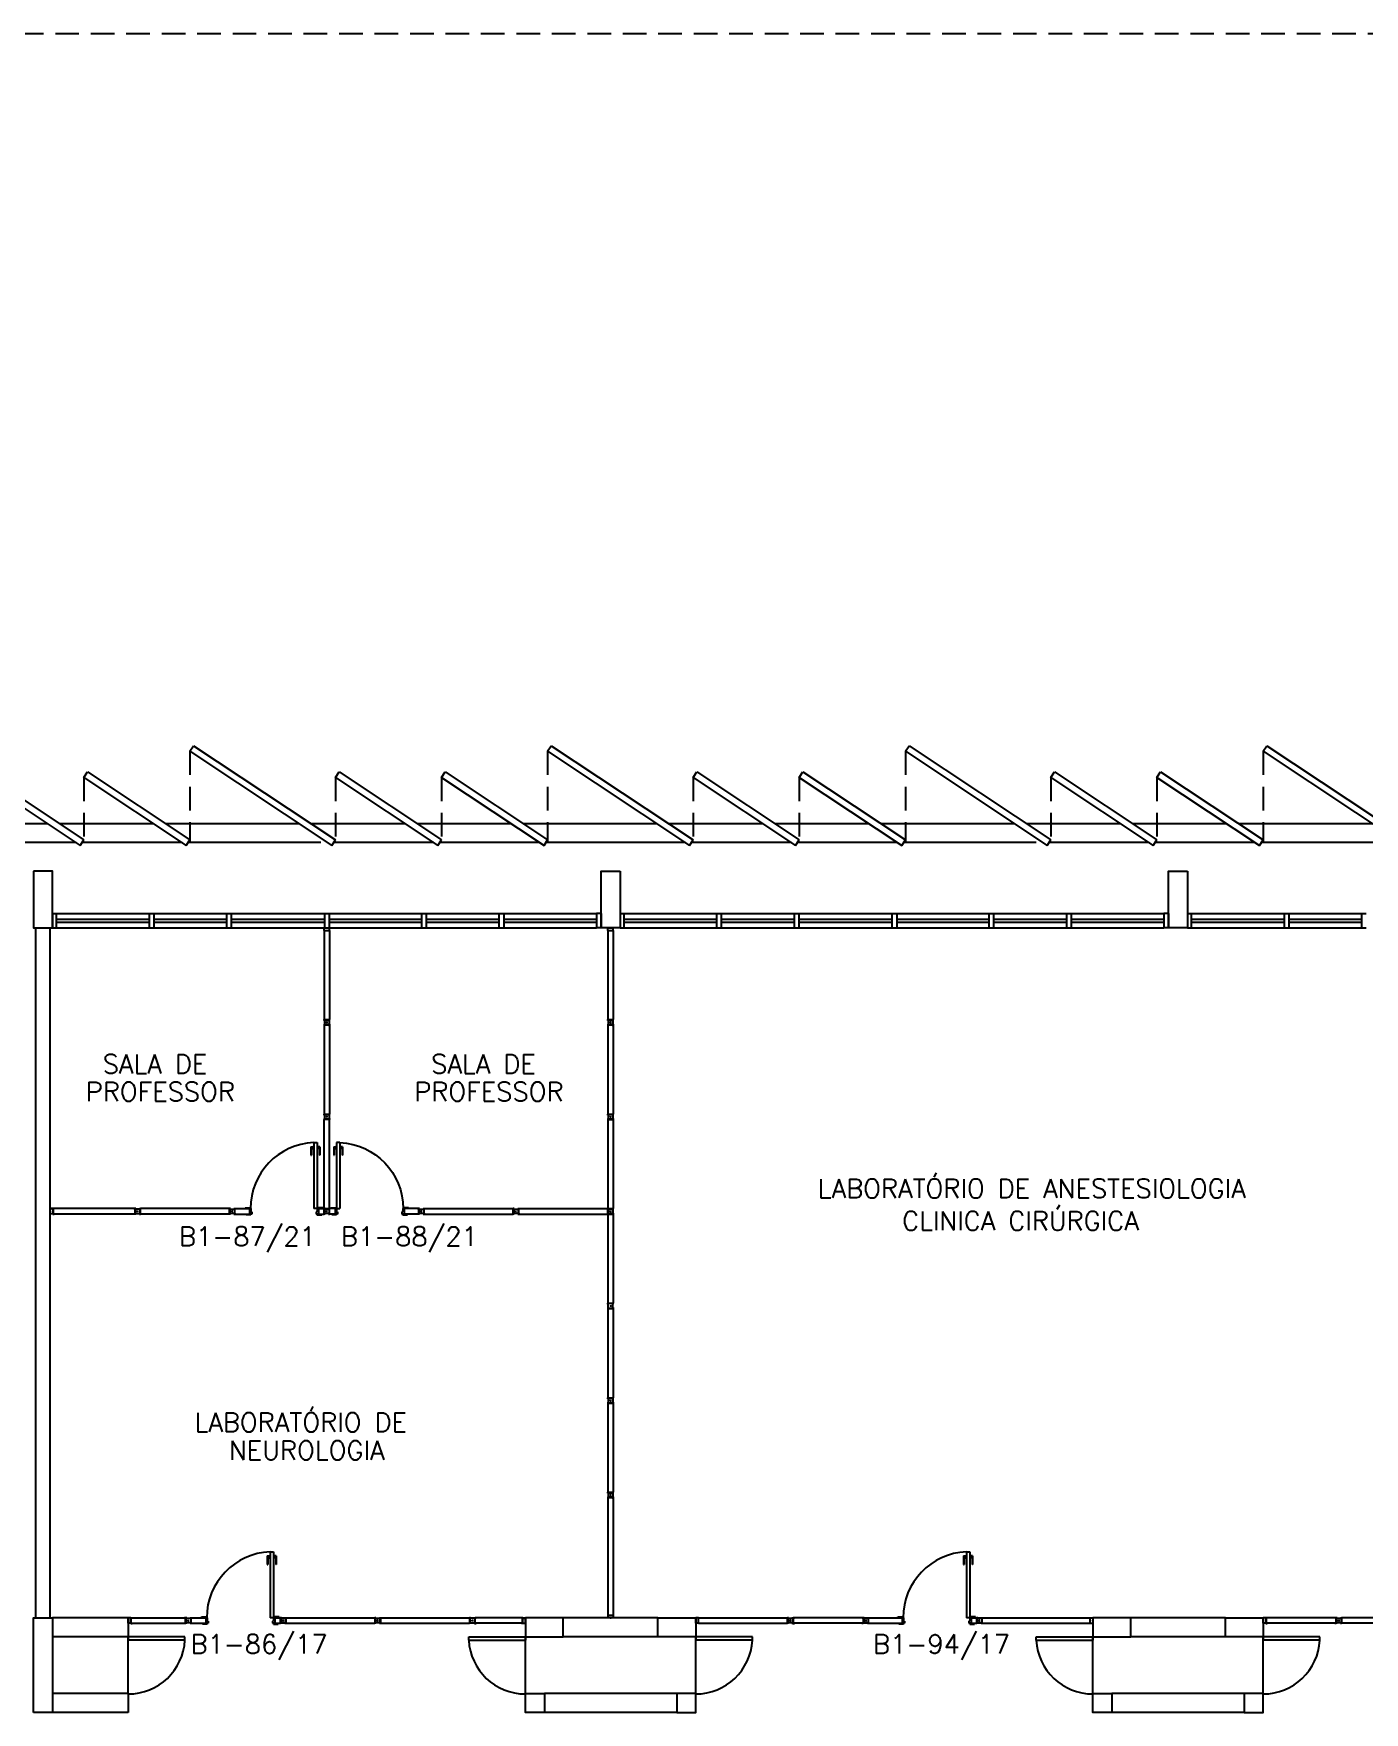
# Model space of a CAD drawing. Header units: millimetres. Extents: x 4436 to 4619, y 1272 to 1428.
# Drawn here: x 4522.36 to 4536.43, y 1346.31 to 1364.07 of the extents above; entities that cross this region are included whole.
import ezdxf

# ---------------------------------------------------------------- set-up
doc = ezdxf.new("R2010")
doc.units = ezdxf.units.MM
doc.linetypes.add('HIDDEN', pattern=[0.375, 0.25, -0.125])
for name, color, linetype in [('ALV', 2, 'Continuous'), ('ALVV', 1, 'Continuous'), ('DIV2', 2, 'Continuous'), ('ENDEREÇO', 2, 'Continuous'), ('ESTR', 3, 'Continuous'), ('JANELA', 1, 'Continuous'), ('MACANETA', 2, 'Continuous'), ('PISO', 1, 'Continuous'), ('PORTA', 2, 'Continuous'), ('PROJ', 1, 'HIDDEN'), ('TEXTO', 2, 'Continuous')]:
    doc.layers.add(name, color=color, linetype=linetype)
doc.styles.add('UNB1-100', font='simplex.shx', dxfattribs={"height": 0.2})

# ---------------------------------------------------------------- blocks, each defined once
blk = doc.blocks.new('DIV12')
for p, q in [((-0.0051, 0), (0.0051, 0)), ((0, -0.0051), (0, 0.0051)), ((0.0285, 0.0285), (1.1715, 0.0285)), ((0.0285, -0.0285), (0.0285, 0.0285)), ((1.1715, -0.0285), (1.1715, 0.0285)), ((1.1949, 0), (1.2051, 0)), ((1.2, -0.0051), (1.2, 0.0051)), ((0.0285, -0.0285), (1.1715, -0.0285))]:
    blk.add_line(p, q)
blk = doc.blocks.new('DIV10')
for p, q in [((-0.0051, 0), (0.0051, 0)), ((0, -0.0051), (0, 0.0051)), ((0.0285, 0.0285), (0.9715, 0.0285)), ((0.0285, -0.0285), (0.0285, 0.0285)), ((0.9715, -0.0285), (0.9715, 0.0285)), ((0.9949, 0), (1.0051, 0)), ((1, -0.0051), (1, 0.0051)), ((0.0285, -0.0285), (0.9715, -0.0285))]:
    blk.add_line(p, q)
blk = doc.blocks.new('IMTT')
for p, q in [((-0.005, 0), (0.005, 0)), ((0.029, 0.029), (0, 0.029)), ((0, -0.028), (0, 0.029)), ((0.029, -0.028), (0, -0.028))]:
    blk.add_line(p, q)
blk = doc.blocks.new('MTT')
for p, q in [((-0.029, 0.018), (-0.029, 0.029)), ((-0.019, 0.029), (-0.029, 0.029)), ((-0.024, 0.018), (-0.029, 0.018)), ((-0.024, 0.018), (-0.024, -0.019)), ((-0.019, 0.024), (-0.019, 0.029)), ((-0.019, 0.024), (0.018, 0.024)), ((-0.005, 0), (0.005, 0)), ((0, -0.005), (0, 0.005)), ((0.018, 0.024), (0.018, 0.029)), ((0.018, 0.029), (0.029, 0.029)), ((0.024, 0.018), (0.029, 0.018)), ((0.024, 0.018), (0.024, -0.019)), ((0.029, 0.018), (0.029, 0.029)), ((-0.029, -0.019), (-0.024, -0.019)), ((-0.029, -0.019), (-0.029, -0.029)), ((-0.019, -0.029), (-0.029, -0.029)), ((0.018, -0.024), (-0.019, -0.024)), ((-0.019, -0.024), (-0.019, -0.029)), ((0.018, -0.024), (0.018, -0.029)), ((0.018, -0.029), (0.029, -0.029)), ((0.029, -0.019), (0.024, -0.019)), ((0.029, -0.019), (0.029, -0.029))]:
    blk.add_line(p, q)
blk = doc.blocks.new('DIV8')
for p, q in [((0.005, 0), (-0.005, 0)), ((0, 0.005), (0, -0.005)), ((0.024, 0.019), (0.028, 0.019)), ((0.024, 0.017), (0.024, 0.019)), ((0.024, 0.017), (0.028, 0.017)), ((0.028, 0.03), (0.043, 0.03)), ((0.028, 0.03), (0.028, 0.019)), ((0.028, 0.017), (0.028, -0.016)), ((0.769, 0.028), (0.03, 0.028)), ((0.03, 0.028), (0.03, -0.028)), ((0.043, 0.028), (0.043, 0.03)), ((0.757, 0.028), (0.757, 0.03)), ((0.771, 0.03), (0.757, 0.03)), ((0.769, 0.028), (0.769, -0.028)), ((0.771, 0.03), (0.771, 0.019)), ((0.776, 0.019), (0.771, 0.019)), ((0.771, 0.017), (0.771, -0.016)), ((0.776, 0.017), (0.771, 0.017)), ((0.776, 0.017), (0.776, 0.019)), ((0.805, 0), (0.795, 0)), ((0.8, 0.005), (0.8, -0.005)), ((0.024, -0.016), (0.028, -0.016)), ((0.024, -0.019), (0.024, -0.016)), ((0.024, -0.019), (0.028, -0.019)), ((0.028, -0.019), (0.028, -0.03)), ((0.028, -0.03), (0.043, -0.03)), ((0.769, -0.028), (0.03, -0.028)), ((0.043, -0.03), (0.043, -0.028)), ((0.757, -0.03), (0.757, -0.028)), ((0.771, -0.03), (0.757, -0.03)), ((0.776, -0.016), (0.771, -0.016)), ((0.776, -0.019), (0.771, -0.019)), ((0.771, -0.019), (0.771, -0.03)), ((0.776, -0.019), (0.776, -0.016))]:
    blk.add_line(p, q)
blk = doc.blocks.new('DOOR70')
at = {"layer": 'MACANETA', "color": 1}
for p, q in [((-0.015, -0.565), (-0.01, -0.565)), ((-0.015, -0.655), (-0.015, -0.565)), ((-0.015, -0.655), (0.012, -0.655)), ((-0.01, -0.655), (-0.01, -0.565)), ((-0.01, -0.635), (0.012, -0.635)), ((0.012, -0.663), (0.012, -0.628)), ((0.012, -0.628), (0.015, -0.628)), ((0.012, -0.663), (0.015, -0.663)), ((0.053, -0.628), (0.05, -0.628)), ((0.053, -0.663), (0.05, -0.663)), ((0.053, -0.663), (0.053, -0.628)), ((0.075, -0.635), (0.053, -0.635)), ((0.08, -0.655), (0.053, -0.655)), ((0.08, -0.565), (0.075, -0.565)), ((0.075, -0.655), (0.075, -0.565)), ((0.08, -0.655), (0.08, -0.565))]:
    blk.add_line(p, q, dxfattribs=at)
at = {"layer": 'PORTA'}
for p, q in [((0.015, -0.7), (0.015, 0)), ((0.015, 0), (0.05, 0)), ((0.05, -0.7), (0.05, 0)), ((0.05, -0.7), (0.015, -0.7))]:
    blk.add_line(p, q, dxfattribs=at)
at = {"layer": 'PORTA', "color": 1}
blk.add_arc((0.02, 0), 0.7, 272.4563, 0, dxfattribs=at)
blk = doc.blocks.new('DIV13')
for p, q in [((-0.029, 1.272), (-0.029, 0.028)), ((-0.029, 1.272), (0.028, 1.272)), ((-0.005, 1.3), (0.005, 1.3)), ((0, 1.305), (0, 1.295)), ((0.028, 1.272), (0.028, 0.028)), ((-0.029, 0.028), (0.028, 0.028)), ((-0.005, 0), (0.005, 0)), ((0.005, 0), (-0.005, 0)), ((0.005, 0), (-0.005, 0)), ((0, 0.005), (0, -0.005)), ((0, 0.005), (0, -0.005)), ((0, 0.005), (0, -0.005))]:
    blk.add_line(p, q)

msp = doc.modelspace()

# ---------------------------------------------------------------- linework, layer by layer
at = {"layer": 'ALV'}
for p, q in [((4524.01731, 1356.47369), (4524.05601, 1356.53201)), ((4524.05601, 1356.53201), (4525.55581, 1355.53673)), ((4527.79931, 1356.47369), (4527.83801, 1356.53201)), ((4527.83801, 1356.53201), (4529.33781, 1355.53673)), ((4531.58131, 1356.47369), (4531.62001, 1356.53201)), ((4531.62001, 1356.53201), (4533.11981, 1355.53673)), ((4535.36331, 1356.47369), (4535.40201, 1356.53201)), ((4535.40201, 1356.53201), (4536.90181, 1355.53673)), ((4524.01731, 1356.47369), (4525.51711, 1355.4784)), ((4527.79931, 1356.47369), (4529.29911, 1355.4784)), ((4531.58131, 1356.47369), (4533.08111, 1355.4784)), ((4535.36331, 1356.47369), (4536.86311, 1355.4784)), ((4521.77381, 1356.19722), (4522.857, 1355.4784)), ((4521.81252, 1356.25555), (4522.89571, 1355.53673)), ((4522.89571, 1356.19722), (4522.93441, 1356.25555)), ((4522.89571, 1356.19722), (4523.9789, 1355.4784)), ((4522.93441, 1356.25555), (4524.0176, 1355.53673)), ((4525.55551, 1356.19722), (4525.59422, 1356.25555)), ((4525.55551, 1356.19722), (4526.6387, 1355.4784)), ((4525.59422, 1356.25555), (4526.67741, 1355.53673)), ((4526.67741, 1356.19722), (4526.71612, 1356.25555)), ((4526.67741, 1356.19722), (4527.7606, 1355.4784)), ((4526.71612, 1356.25555), (4527.79931, 1355.53673)), ((4529.33781, 1356.19722), (4529.37652, 1356.25555)), ((4529.33781, 1356.19722), (4530.421, 1355.4784)), ((4529.37652, 1356.25555), (4530.45971, 1355.53673)), ((4530.45971, 1356.19722), (4530.49841, 1356.25555)), ((4530.45971, 1356.19722), (4531.5429, 1355.4784)), ((4530.49841, 1356.25555), (4531.5816, 1355.53673)), ((4533.11951, 1356.19722), (4533.15822, 1356.25555)), ((4533.11951, 1356.19722), (4534.2027, 1355.4784)), ((4533.15822, 1356.25555), (4534.24141, 1355.53673)), ((4534.24141, 1356.19722), (4534.28012, 1356.25555)), ((4534.24141, 1356.19722), (4535.3246, 1355.4784)), ((4534.28012, 1356.25555), (4535.36331, 1355.53673)), ((4522.857, 1355.4784), (4522.89571, 1355.53673)), ((4523.9789, 1355.4784), (4524.0176, 1355.53673)), ((4525.51711, 1355.4784), (4525.55581, 1355.53673)), ((4526.6387, 1355.4784), (4526.67741, 1355.53673)), ((4527.7606, 1355.4784), (4527.79931, 1355.53673)), ((4529.29911, 1355.4784), (4529.33781, 1355.53673)), ((4530.421, 1355.4784), (4530.45971, 1355.53673)), ((4531.5429, 1355.4784), (4531.5816, 1355.53673)), ((4533.08111, 1355.4784), (4533.11981, 1355.53673)), ((4534.2027, 1355.4784), (4534.24141, 1355.53673)), ((4535.3246, 1355.4784), (4535.36331, 1355.53673)), ((4522.56441, 1354.75756), (4522.56441, 1354.60756)), ((4522.56441, 1354.75756), (4522.60441, 1354.75756)), ((4522.60441, 1354.75756), (4522.60441, 1354.60756)), ((4523.58441, 1354.75756), (4523.58441, 1354.60756)), ((4523.58441, 1354.75756), (4523.63441, 1354.75756)), ((4523.63441, 1354.75756), (4523.63441, 1354.60756)), ((4524.40441, 1354.75756), (4524.40441, 1354.60756)), ((4524.40441, 1354.75756), (4524.45441, 1354.75756)), ((4524.45441, 1354.75756), (4524.45441, 1354.60756)), ((4525.43941, 1354.75756), (4525.43941, 1354.60756)), ((4525.43941, 1354.75756), (4525.48941, 1354.75756)), ((4525.48941, 1354.75756), (4525.48941, 1354.60756)), ((4526.46441, 1354.75756), (4526.46441, 1354.60756)), ((4526.46441, 1354.75756), (4526.51441, 1354.75756)), ((4526.51441, 1354.75756), (4526.51441, 1354.60756)), ((4527.28441, 1354.75756), (4527.28441, 1354.60756)), ((4527.28441, 1354.75756), (4527.33441, 1354.75756)), ((4527.33441, 1354.75756), (4527.33441, 1354.60756)), ((4528.31441, 1354.75756), (4528.31441, 1354.60756)), ((4528.36441, 1354.75756), (4528.31441, 1354.75756)), ((4528.36441, 1354.75756), (4528.36441, 1354.60756)), ((4528.56441, 1354.75756), (4528.56441, 1354.60756)), ((4528.56441, 1354.75756), (4528.60441, 1354.75756)), ((4528.60441, 1354.75756), (4528.60441, 1354.60756)), ((4529.58441, 1354.75756), (4529.58441, 1354.60756)), ((4529.58441, 1354.75756), (4529.63441, 1354.75756)), ((4529.63441, 1354.75756), (4529.63441, 1354.60756)), ((4530.40441, 1354.75756), (4530.40441, 1354.60756)), ((4530.40441, 1354.75756), (4530.45441, 1354.75756)), ((4530.45441, 1354.75756), (4530.45441, 1354.60756)), ((4531.43941, 1354.75756), (4531.43941, 1354.60756)), ((4531.43941, 1354.75756), (4531.48941, 1354.75756)), ((4531.48941, 1354.75756), (4531.48941, 1354.60756)), ((4532.46441, 1354.75756), (4532.46441, 1354.60756)), ((4532.46441, 1354.75756), (4532.51441, 1354.75756)), ((4532.51441, 1354.75756), (4532.51441, 1354.60756)), ((4533.28441, 1354.75756), (4533.28441, 1354.60756)), ((4533.28441, 1354.75756), (4533.33441, 1354.75756)), ((4533.33441, 1354.75756), (4533.33441, 1354.60756)), ((4534.31441, 1354.75756), (4534.31441, 1354.60756)), ((4534.36441, 1354.75756), (4534.31441, 1354.75756)), ((4534.36441, 1354.75756), (4534.36441, 1354.60756)), ((4534.56441, 1354.75756), (4534.56441, 1354.60756)), ((4534.56441, 1354.75756), (4534.60441, 1354.75756)), ((4534.60441, 1354.75756), (4534.60441, 1354.60756)), ((4535.58441, 1354.75756), (4535.63441, 1354.75756)), ((4535.58441, 1354.75756), (4535.58441, 1354.60756)), ((4535.63441, 1354.75756), (4535.63441, 1354.60756)), ((4536.40441, 1354.75756), (4536.45441, 1354.75756)), ((4536.40441, 1354.75756), (4536.40441, 1354.60756)), ((4522.38941, 1347.30756), (4522.38941, 1354.60756)), ((4522.53941, 1347.30756), (4522.53941, 1354.60756)), ((4522.56441, 1354.60756), (4522.60441, 1354.60756)), ((4523.58441, 1354.60756), (4523.63441, 1354.60756)), ((4524.40441, 1354.60756), (4524.45441, 1354.60756)), ((4525.43941, 1354.60756), (4525.48941, 1354.60756)), ((4526.46441, 1354.60756), (4526.51441, 1354.60756)), ((4527.28441, 1354.60756), (4527.33441, 1354.60756)), ((4528.36441, 1354.60756), (4528.31441, 1354.60756)), ((4528.56441, 1354.60756), (4528.60441, 1354.60756)), ((4529.58441, 1354.60756), (4529.63441, 1354.60756)), ((4530.40441, 1354.60756), (4530.45441, 1354.60756)), ((4531.43941, 1354.60756), (4531.48941, 1354.60756)), ((4532.46441, 1354.60756), (4532.51441, 1354.60756)), ((4533.28441, 1354.60756), (4533.33441, 1354.60756)), ((4534.36441, 1354.60756), (4534.31441, 1354.60756)), ((4534.56441, 1354.60756), (4534.60441, 1354.60756)), ((4535.58441, 1354.60756), (4535.63441, 1354.60756)), ((4536.40441, 1354.60756), (4536.45441, 1354.60756)), ((4523.36477, 1347.30756), (4522.56441, 1347.30756)), ((4523.36477, 1347.30756), (4523.36477, 1347.10756)), ((4528.96441, 1347.30756), (4527.96441, 1347.30756)), ((4534.96441, 1347.30756), (4533.96441, 1347.30756)), ((4523.36477, 1347.10756), (4522.56441, 1347.10756)), ((4528.96441, 1347.10756), (4527.96441, 1347.10756)), ((4534.96441, 1347.10756), (4533.96441, 1347.10756)), ((4523.36477, 1346.50756), (4522.56441, 1346.50756)), ((4523.36477, 1346.50756), (4523.36477, 1346.30756)), ((4529.16441, 1346.50756), (4527.76441, 1346.50756)), ((4535.16441, 1346.50756), (4533.76441, 1346.50756)), ((4523.36477, 1346.30756), (4522.56441, 1346.30756)), ((4529.16441, 1346.30756), (4527.76441, 1346.30756)), ((4535.16441, 1346.30756), (4533.76441, 1346.30756))]:
    msp.add_line(p, q, dxfattribs=at)
at = {"layer": 'DIV2'}
for p, q in [((4522.54451, 1351.60756), (4522.53431, 1351.60756)), ((4522.53941, 1351.61266), (4522.53941, 1351.60246)), ((4522.56291, 1351.62406), (4522.56291, 1351.62606)), ((4522.56291, 1351.62606), (4522.56791, 1351.62606)), ((4522.56291, 1351.62406), (4522.56791, 1351.62406)), ((4522.56291, 1351.58906), (4522.56291, 1351.59106)), ((4522.56291, 1351.59106), (4522.56791, 1351.59106)), ((4522.56291, 1351.58906), (4522.56791, 1351.58906)), ((4522.56791, 1351.63806), (4522.56791, 1351.62606)), ((4522.56791, 1351.63806), (4522.5823, 1351.63806)), ((4522.56791, 1351.62406), (4522.56791, 1351.59106)), ((4522.56791, 1351.58906), (4522.56791, 1351.57706)), ((4522.56791, 1351.57706), (4522.5823, 1351.57706)), ((4523.43391, 1351.63606), (4522.56991, 1351.63606)), ((4522.56991, 1351.63606), (4522.56991, 1351.57906)), ((4523.43391, 1351.57906), (4522.56991, 1351.57906)), ((4522.5823, 1351.63606), (4522.5823, 1351.63806)), ((4522.5823, 1351.57706), (4522.5823, 1351.57906)), ((4523.42153, 1351.63606), (4523.42153, 1351.63806)), ((4523.43591, 1351.63806), (4523.42153, 1351.63806)), ((4523.42153, 1351.57706), (4523.42153, 1351.57906)), ((4523.43591, 1351.57706), (4523.42153, 1351.57706)), ((4523.43391, 1351.63606), (4523.43391, 1351.57906)), ((4523.43591, 1351.63806), (4523.43591, 1351.62606)), ((4523.44091, 1351.62606), (4523.43591, 1351.62606)), ((4523.43591, 1351.62406), (4523.43591, 1351.59106)), ((4523.44091, 1351.62406), (4523.43591, 1351.62406)), ((4523.44091, 1351.59106), (4523.43591, 1351.59106)), ((4523.43591, 1351.58906), (4523.43591, 1351.57706)), ((4523.44091, 1351.58906), (4523.43591, 1351.58906)), ((4523.44091, 1351.62406), (4523.44091, 1351.62606)), ((4523.44091, 1351.58906), (4523.44091, 1351.59106)), ((4523.46951, 1351.60756), (4523.45931, 1351.60756)), ((4523.46441, 1351.61266), (4523.46441, 1351.60246)), ((4524.45931, 1351.60756), (4524.46951, 1351.60756)), ((4524.46441, 1351.60246), (4524.46441, 1351.61266)), ((4524.49291, 1351.57906), (4524.49291, 1351.63606)), ((4524.49291, 1351.63606), (4524.64691, 1351.63606)), ((4524.49291, 1351.57906), (4524.64691, 1351.57906)), ((4524.60191, 1351.64606), (4524.65191, 1351.64606)), ((4524.60191, 1351.63606), (4524.60191, 1351.64606)), ((4524.61191, 1351.56906), (4524.61191, 1351.57906)), ((4524.66191, 1351.56906), (4524.61191, 1351.56906)), ((4524.64691, 1351.63606), (4524.65191, 1351.63606)), ((4524.64691, 1351.63606), (4524.64691, 1351.57906)), ((4524.64691, 1351.57906), (4524.66191, 1351.57906)), ((4524.65191, 1351.64606), (4524.65191, 1351.63606)), ((4524.65191, 1351.63606), (4524.66191, 1351.63606)), ((4524.66191, 1351.63606), (4524.66191, 1351.60106)), ((4524.66191, 1351.60106), (4524.67191, 1351.60106)), ((4524.66191, 1351.57906), (4524.66191, 1351.56906)), ((4524.67191, 1351.57906), (4524.66191, 1351.57906)), ((4524.67191, 1351.60106), (4524.67191, 1351.57906)), ((4525.35191, 1351.60106), (4525.35191, 1351.57906)), ((4525.36191, 1351.60106), (4525.35191, 1351.60106)), ((4525.35191, 1351.57906), (4525.36191, 1351.57906)), ((4525.36191, 1351.63606), (4525.36191, 1351.60106)), ((4525.37191, 1351.63606), (4525.36191, 1351.63606)), ((4525.37691, 1351.57906), (4525.36191, 1351.57906)), ((4525.36191, 1351.57906), (4525.36191, 1351.56906)), ((4525.36191, 1351.56906), (4525.41191, 1351.56906)), ((4525.37191, 1351.64606), (4525.37191, 1351.63606)), ((4525.42191, 1351.64606), (4525.37191, 1351.64606)), ((4525.37691, 1351.63606), (4525.37191, 1351.63606)), ((4525.37691, 1351.63606), (4525.43591, 1351.63606)), ((4525.37691, 1351.63606), (4525.37691, 1351.57906)), ((4525.37691, 1351.57906), (4525.43591, 1351.57906)), ((4525.41191, 1351.56906), (4525.41191, 1351.57906)), ((4525.42191, 1351.63606), (4525.42191, 1351.64606)), ((4525.43591, 1351.57906), (4525.43591, 1351.63606)), ((4525.46951, 1351.60756), (4525.45931, 1351.60756)), ((4525.45931, 1351.60756), (4525.46951, 1351.60756)), ((4525.46441, 1351.60246), (4525.46441, 1351.61266)), ((4525.46441, 1351.60246), (4525.46441, 1351.61266)), ((4525.49291, 1351.57906), (4525.49291, 1351.63606)), ((4525.55191, 1351.63606), (4525.49291, 1351.63606)), ((4525.55191, 1351.57906), (4525.49291, 1351.57906)), ((4525.50691, 1351.64606), (4525.55691, 1351.64606)), ((4525.50691, 1351.63606), (4525.50691, 1351.64606)), ((4525.51691, 1351.56906), (4525.51691, 1351.57906)), ((4525.56691, 1351.56906), (4525.51691, 1351.56906)), ((4525.55191, 1351.63606), (4525.55691, 1351.63606)), ((4525.55191, 1351.63606), (4525.55191, 1351.57906)), ((4525.55191, 1351.57906), (4525.56691, 1351.57906)), ((4525.55691, 1351.64606), (4525.55691, 1351.63606)), ((4525.55691, 1351.63606), (4525.56691, 1351.63606)), ((4525.56691, 1351.63606), (4525.56691, 1351.60106)), ((4525.56691, 1351.60106), (4525.57691, 1351.60106)), ((4525.56691, 1351.57906), (4525.56691, 1351.56906)), ((4525.57691, 1351.57906), (4525.56691, 1351.57906)), ((4525.57691, 1351.60106), (4525.57691, 1351.57906)), ((4526.25691, 1351.60106), (4526.25691, 1351.57906)), ((4526.26691, 1351.60106), (4526.25691, 1351.60106)), ((4526.25691, 1351.57906), (4526.26691, 1351.57906)), ((4526.26691, 1351.63606), (4526.26691, 1351.60106)), ((4526.27691, 1351.63606), (4526.26691, 1351.63606)), ((4526.28191, 1351.57906), (4526.26691, 1351.57906)), ((4526.26691, 1351.57906), (4526.26691, 1351.56906)), ((4526.26691, 1351.56906), (4526.31691, 1351.56906)), ((4526.27691, 1351.64606), (4526.27691, 1351.63606)), ((4526.32691, 1351.64606), (4526.27691, 1351.64606)), ((4526.28191, 1351.63606), (4526.27691, 1351.63606)), ((4526.43591, 1351.63606), (4526.28191, 1351.63606)), ((4526.28191, 1351.63606), (4526.28191, 1351.57906)), ((4526.43591, 1351.57906), (4526.28191, 1351.57906)), ((4526.31691, 1351.56906), (4526.31691, 1351.57906)), ((4526.32691, 1351.63606), (4526.32691, 1351.64606)), ((4526.43591, 1351.57906), (4526.43591, 1351.63606)), ((4526.46951, 1351.60756), (4526.45931, 1351.60756)), ((4526.46441, 1351.60246), (4526.46441, 1351.61266)), ((4528.46951, 1348.60756), (4528.45931, 1348.60756)), ((4528.46441, 1348.61266), (4528.46441, 1348.60246)), ((4523.36477, 1347.27396), (4523.36477, 1347.28416)), ((4523.38827, 1347.29756), (4523.39327, 1347.29756)), ((4523.38827, 1347.29756), (4523.38827, 1347.29556)), ((4523.38827, 1347.29556), (4523.39327, 1347.29556)), ((4523.39327, 1347.30956), (4523.40765, 1347.30956)), ((4523.39327, 1347.29756), (4523.39327, 1347.30956)), ((4523.39327, 1347.26256), (4523.39327, 1347.29556)), ((4523.39527, 1347.30756), (4523.97141, 1347.30756)), ((4523.39527, 1347.25056), (4523.39527, 1347.30756)), ((4523.40765, 1347.30956), (4523.40765, 1347.30756)), ((4523.95903, 1347.30956), (4523.95903, 1347.30756)), ((4523.97341, 1347.30956), (4523.95903, 1347.30956)), ((4523.97141, 1347.25056), (4523.97141, 1347.30756)), ((4523.97341, 1347.29756), (4523.97341, 1347.30956)), ((4523.97841, 1347.29756), (4523.97341, 1347.29756)), ((4523.97841, 1347.29556), (4523.97341, 1347.29556)), ((4523.97341, 1347.26256), (4523.97341, 1347.29556)), ((4523.97841, 1347.29756), (4523.97841, 1347.29556)), ((4524.00191, 1347.27396), (4524.00191, 1347.28416)), ((4524.00191, 1347.27396), (4524.00191, 1347.28416)), ((4524.03041, 1347.25056), (4524.03041, 1347.30756)), ((4524.03041, 1347.30756), (4524.18441, 1347.30756)), ((4524.13941, 1347.31756), (4524.18941, 1347.31756)), ((4524.13941, 1347.30756), (4524.13941, 1347.31756)), ((4524.18441, 1347.30756), (4524.18941, 1347.30756)), ((4524.18441, 1347.30756), (4524.18441, 1347.25056)), ((4524.18941, 1347.31756), (4524.18941, 1347.30756)), ((4524.18941, 1347.30756), (4524.19941, 1347.30756)), ((4524.19941, 1347.30756), (4524.19941, 1347.27256)), ((4524.89941, 1347.30756), (4524.89941, 1347.27256)), ((4524.90941, 1347.30756), (4524.89941, 1347.30756)), ((4524.90941, 1347.31756), (4524.90941, 1347.30756)), ((4524.95941, 1347.31756), (4524.90941, 1347.31756)), ((4524.91441, 1347.30756), (4524.90941, 1347.30756)), ((4524.91441, 1347.30756), (4524.97341, 1347.30756)), ((4524.91441, 1347.30756), (4524.91441, 1347.25056)), ((4524.95941, 1347.30756), (4524.95941, 1347.31756)), ((4524.97341, 1347.25056), (4524.97341, 1347.30756)), ((4525.00191, 1347.28416), (4525.00191, 1347.27396)), ((4525.00191, 1347.28416), (4525.00191, 1347.27396)), ((4525.00191, 1347.28416), (4525.00191, 1347.27396)), ((4525.00191, 1347.27396), (4525.00191, 1347.28416)), ((4526.00191, 1347.28416), (4526.00191, 1347.27396)), ((4526.00191, 1347.28416), (4526.00191, 1347.27396)), ((4526.00191, 1347.28416), (4526.00191, 1347.27396)), ((4527.00191, 1347.27396), (4527.00191, 1347.28416)), ((4527.02541, 1347.29756), (4527.02541, 1347.29556)), ((4527.02541, 1347.29756), (4527.03041, 1347.29756)), ((4527.02541, 1347.29556), (4527.03041, 1347.29556)), ((4527.03041, 1347.29756), (4527.03041, 1347.30956)), ((4527.03041, 1347.30956), (4527.0448, 1347.30956)), ((4527.03041, 1347.26256), (4527.03041, 1347.29556)), ((4527.53391, 1347.30756), (4527.03241, 1347.30756)), ((4527.03241, 1347.25056), (4527.03241, 1347.30756)), ((4527.0448, 1347.30956), (4527.0448, 1347.30756)), ((4527.52153, 1347.30956), (4527.52153, 1347.30756)), ((4527.53591, 1347.30956), (4527.52153, 1347.30956)), ((4527.53391, 1347.25056), (4527.53391, 1347.30756)), ((4527.53591, 1347.29756), (4527.53591, 1347.30956)), ((4527.54091, 1347.29756), (4527.53591, 1347.29756)), ((4527.54091, 1347.29556), (4527.53591, 1347.29556)), ((4527.53591, 1347.26256), (4527.53591, 1347.29556)), ((4527.54091, 1347.29756), (4527.54091, 1347.29556)), ((4527.56441, 1347.27396), (4527.56441, 1347.28416)), ((4531.16441, 1347.27396), (4531.16441, 1347.28416)), ((4531.19291, 1347.25056), (4531.19291, 1347.30756)), ((4531.19291, 1347.30756), (4531.54691, 1347.30756)), ((4531.50191, 1347.30756), (4531.50191, 1347.31756)), ((4531.50191, 1347.31756), (4531.55191, 1347.31756)), ((4531.54691, 1347.30756), (4531.54691, 1347.25056)), ((4531.54691, 1347.30756), (4531.55191, 1347.30756)), ((4531.55191, 1347.31756), (4531.55191, 1347.30756)), ((4531.55191, 1347.30756), (4531.56191, 1347.30756)), ((4531.56191, 1347.30756), (4531.56191, 1347.27256)), ((4532.27191, 1347.30756), (4532.26191, 1347.30756)), ((4532.26191, 1347.30756), (4532.26191, 1347.27256)), ((4532.32191, 1347.31756), (4532.27191, 1347.31756)), ((4532.27191, 1347.31756), (4532.27191, 1347.30756)), ((4532.27691, 1347.30756), (4532.27191, 1347.30756)), ((4532.27691, 1347.30756), (4532.33591, 1347.30756)), ((4532.27691, 1347.30756), (4532.27691, 1347.25056)), ((4532.32191, 1347.30756), (4532.32191, 1347.31756)), ((4532.33591, 1347.25056), (4532.33591, 1347.30756)), ((4532.36441, 1347.27396), (4532.36441, 1347.28416)), ((4523.35967, 1347.27906), (4523.36987, 1347.27906)), ((4523.38827, 1347.26256), (4523.39327, 1347.26256)), ((4523.38827, 1347.26256), (4523.38827, 1347.26056)), ((4523.38827, 1347.26056), (4523.39327, 1347.26056)), ((4523.39327, 1347.24856), (4523.39327, 1347.26056)), ((4523.39327, 1347.24856), (4523.40765, 1347.24856)), ((4523.39527, 1347.25056), (4523.97141, 1347.25056)), ((4523.40765, 1347.25056), (4523.40765, 1347.24856)), ((4523.95903, 1347.25056), (4523.95903, 1347.24856)), ((4523.97341, 1347.24856), (4523.95903, 1347.24856)), ((4523.97841, 1347.26256), (4523.97341, 1347.26256)), ((4523.97841, 1347.26056), (4523.97341, 1347.26056)), ((4523.97341, 1347.24856), (4523.97341, 1347.26056)), ((4523.97841, 1347.26256), (4523.97841, 1347.26056)), ((4523.99681, 1347.27906), (4524.00701, 1347.27906)), ((4523.99681, 1347.27906), (4524.00701, 1347.27906)), ((4524.03041, 1347.25056), (4524.18441, 1347.25056)), ((4524.14941, 1347.24056), (4524.14941, 1347.25056)), ((4524.19941, 1347.24056), (4524.14941, 1347.24056)), ((4524.18441, 1347.25056), (4524.19941, 1347.25056)), ((4524.19941, 1347.27256), (4524.20941, 1347.27256)), ((4524.19941, 1347.25056), (4524.19941, 1347.24056)), ((4524.20941, 1347.25056), (4524.19941, 1347.25056)), ((4524.20941, 1347.27256), (4524.20941, 1347.25056)), ((4524.88941, 1347.27256), (4524.88941, 1347.25056)), ((4524.89941, 1347.27256), (4524.88941, 1347.27256)), ((4524.88941, 1347.25056), (4524.89941, 1347.25056)), ((4524.91441, 1347.25056), (4524.89941, 1347.25056)), ((4524.89941, 1347.25056), (4524.89941, 1347.24056)), ((4524.89941, 1347.24056), (4524.94941, 1347.24056)), ((4524.91441, 1347.25056), (4524.97341, 1347.25056)), ((4524.94941, 1347.24056), (4524.94941, 1347.25056)), ((4524.99681, 1347.27906), (4525.00701, 1347.27906)), ((4524.99681, 1347.27906), (4525.00701, 1347.27906)), ((4525.00701, 1347.27906), (4524.99681, 1347.27906)), ((4524.99681, 1347.27906), (4525.00701, 1347.27906)), ((4525.99681, 1347.27906), (4526.00701, 1347.27906)), ((4526.00701, 1347.27906), (4525.99681, 1347.27906)), ((4526.00701, 1347.27906), (4525.99681, 1347.27906)), ((4527.00701, 1347.27906), (4526.99681, 1347.27906)), ((4527.02541, 1347.26256), (4527.02541, 1347.26056)), ((4527.02541, 1347.26256), (4527.03041, 1347.26256)), ((4527.02541, 1347.26056), (4527.03041, 1347.26056)), ((4527.03041, 1347.24856), (4527.03041, 1347.26056)), ((4527.03041, 1347.24856), (4527.0448, 1347.24856)), ((4527.53391, 1347.25056), (4527.03241, 1347.25056)), ((4527.0448, 1347.25056), (4527.0448, 1347.24856)), ((4527.52153, 1347.25056), (4527.52153, 1347.24856)), ((4527.53591, 1347.24856), (4527.52153, 1347.24856)), ((4527.54091, 1347.26256), (4527.53591, 1347.26256)), ((4527.54091, 1347.26056), (4527.53591, 1347.26056)), ((4527.53591, 1347.24856), (4527.53591, 1347.26056)), ((4527.54091, 1347.26256), (4527.54091, 1347.26056)), ((4527.56951, 1347.27906), (4527.55931, 1347.27906)), ((4531.15931, 1347.27906), (4531.16951, 1347.27906)), ((4531.19291, 1347.25056), (4531.54691, 1347.25056)), ((4531.51191, 1347.24056), (4531.51191, 1347.25056)), ((4531.56191, 1347.24056), (4531.51191, 1347.24056)), ((4531.54691, 1347.25056), (4531.56191, 1347.25056)), ((4531.56191, 1347.27256), (4531.57191, 1347.27256)), ((4531.57191, 1347.25056), (4531.56191, 1347.25056)), ((4531.56191, 1347.25056), (4531.56191, 1347.24056)), ((4531.57191, 1347.27256), (4531.57191, 1347.25056)), ((4532.26191, 1347.27256), (4532.25191, 1347.27256)), ((4532.25191, 1347.27256), (4532.25191, 1347.25056)), ((4532.25191, 1347.25056), (4532.26191, 1347.25056)), ((4532.26191, 1347.25056), (4532.26191, 1347.24056)), ((4532.27691, 1347.25056), (4532.26191, 1347.25056)), ((4532.26191, 1347.24056), (4532.31191, 1347.24056)), ((4532.27691, 1347.25056), (4532.33591, 1347.25056)), ((4532.31191, 1347.24056), (4532.31191, 1347.25056)), ((4532.35931, 1347.27906), (4532.36951, 1347.27906))]:
    msp.add_line(p, q, dxfattribs=at)
at = {"layer": 'ESTR'}
for points in [[(4522.36441, 1355.20757), (4522.36441, 1354.60757), (4522.56441, 1354.60757), (4522.56441, 1355.20757)], [(4528.56441, 1355.20757), (4528.56441, 1354.60757), (4528.36441, 1354.60757), (4528.36441, 1355.20757)], [(4534.56441, 1355.20757), (4534.56441, 1354.60757), (4534.36441, 1354.60757), (4534.36441, 1355.20757)], [(4522.36441, 1346.30756), (4522.36441, 1347.30756), (4522.56441, 1347.30756), (4522.56441, 1346.30756)], [(4527.56441, 1347.30756), (4527.56441, 1347.10756), (4527.96441, 1347.10756), (4527.96441, 1347.30756)], [(4529.36441, 1347.30756), (4529.36441, 1347.10756), (4528.96441, 1347.10756), (4528.96441, 1347.30756)], [(4533.56441, 1347.30756), (4533.56441, 1347.10756), (4533.96441, 1347.10756), (4533.96441, 1347.30756)], [(4535.36441, 1347.30756), (4535.36441, 1347.10756), (4534.96441, 1347.10756), (4534.96441, 1347.30756)], [(4527.76441, 1346.50756), (4527.76441, 1346.30756), (4527.56441, 1346.30756), (4527.56441, 1346.50756)], [(4529.16441, 1346.50756), (4529.16441, 1346.30756), (4529.36441, 1346.30756), (4529.36441, 1346.50756)], [(4533.76441, 1346.50756), (4533.76441, 1346.30756), (4533.56441, 1346.30756), (4533.56441, 1346.50756)], [(4535.16441, 1346.50756), (4535.16441, 1346.30756), (4535.36441, 1346.30756), (4535.36441, 1346.50756)]]:
    msp.add_lwpolyline(points, close=True, dxfattribs=at)
at = {"layer": 'JANELA', "color": 1}
for p, q in [((4522.60441, 1354.75756), (4523.58441, 1354.75756)), ((4523.63441, 1354.75756), (4524.40441, 1354.75756)), ((4524.45441, 1354.75756), (4525.43941, 1354.75756)), ((4525.48941, 1354.75756), (4526.46441, 1354.75756)), ((4526.51441, 1354.75756), (4527.28441, 1354.75756)), ((4527.33441, 1354.75756), (4528.31441, 1354.75756)), ((4528.60441, 1354.75756), (4529.58441, 1354.75756)), ((4529.63441, 1354.75756), (4530.40441, 1354.75756)), ((4530.45441, 1354.75756), (4531.43941, 1354.75756)), ((4531.48941, 1354.75756), (4532.46441, 1354.75756)), ((4532.51441, 1354.75756), (4533.28441, 1354.75756)), ((4533.33441, 1354.75756), (4534.31441, 1354.75756)), ((4534.60441, 1354.75756), (4535.58441, 1354.75756)), ((4535.63441, 1354.75756), (4536.40441, 1354.75756)), ((4522.60441, 1354.69756), (4523.58441, 1354.69756)), ((4522.60441, 1354.66756), (4523.58441, 1354.66756)), ((4522.60441, 1354.60756), (4523.58441, 1354.60756)), ((4523.63441, 1354.69756), (4524.40441, 1354.69756)), ((4523.63441, 1354.66756), (4524.40441, 1354.66756)), ((4523.63441, 1354.60756), (4524.40441, 1354.60756)), ((4524.45441, 1354.69756), (4525.43941, 1354.69756)), ((4524.45441, 1354.66756), (4525.43941, 1354.66756)), ((4524.45441, 1354.60756), (4525.43941, 1354.60756)), ((4525.48941, 1354.69756), (4526.46441, 1354.69756)), ((4525.48941, 1354.66756), (4526.46441, 1354.66756)), ((4525.48941, 1354.60756), (4526.46441, 1354.60756)), ((4526.51441, 1354.69756), (4527.28441, 1354.69756)), ((4526.51441, 1354.66756), (4527.28441, 1354.66756)), ((4526.51441, 1354.60756), (4527.28441, 1354.60756)), ((4527.33441, 1354.69756), (4528.31441, 1354.69756)), ((4527.33441, 1354.66756), (4528.31441, 1354.66756)), ((4527.33441, 1354.60756), (4528.31441, 1354.60756)), ((4528.60441, 1354.69756), (4529.58441, 1354.69756)), ((4528.60441, 1354.66756), (4529.58441, 1354.66756)), ((4528.60441, 1354.60756), (4529.58441, 1354.60756)), ((4529.63441, 1354.69756), (4530.40441, 1354.69756)), ((4529.63441, 1354.66756), (4530.40441, 1354.66756)), ((4529.63441, 1354.60756), (4530.40441, 1354.60756)), ((4530.45441, 1354.69756), (4531.43941, 1354.69756)), ((4530.45441, 1354.66756), (4531.43941, 1354.66756)), ((4530.45441, 1354.60756), (4531.43941, 1354.60756)), ((4531.48941, 1354.69756), (4532.46441, 1354.69756)), ((4531.48941, 1354.66756), (4532.46441, 1354.66756)), ((4531.48941, 1354.60756), (4532.46441, 1354.60756)), ((4532.51441, 1354.69756), (4533.28441, 1354.69756)), ((4532.51441, 1354.66756), (4533.28441, 1354.66756)), ((4532.51441, 1354.60756), (4533.28441, 1354.60756)), ((4533.33441, 1354.69756), (4534.31441, 1354.69756)), ((4533.33441, 1354.66756), (4534.31441, 1354.66756)), ((4533.33441, 1354.60756), (4534.31441, 1354.60756)), ((4534.60441, 1354.69756), (4535.58441, 1354.69756)), ((4534.60441, 1354.66756), (4535.58441, 1354.66756)), ((4534.60441, 1354.60756), (4535.58441, 1354.60756)), ((4535.63441, 1354.69756), (4536.40441, 1354.69756)), ((4535.63441, 1354.66756), (4536.40441, 1354.66756)), ((4535.63441, 1354.60756), (4536.40441, 1354.60756))]:
    msp.add_line(p, q, dxfattribs=at)
at = {"layer": 'PISO'}
for p, q in [((4522.51168, 1355.70756), (4521.51638, 1355.70756)), ((4523.63357, 1355.70756), (4522.63827, 1355.70756)), ((4525.17178, 1355.70756), (4523.76017, 1355.70756)), ((4526.29338, 1355.70756), (4525.29808, 1355.70756)), ((4527.41527, 1355.70756), (4526.41997, 1355.70756)), ((4528.95378, 1355.70756), (4527.54187, 1355.70756)), ((4530.07568, 1355.70756), (4529.08038, 1355.70756)), ((4531.19757, 1355.70756), (4530.20227, 1355.70756)), ((4532.73578, 1355.70756), (4531.32417, 1355.70756)), ((4533.85738, 1355.70756), (4532.86208, 1355.70756)), ((4534.97927, 1355.70756), (4533.98397, 1355.70756)), ((4536.51778, 1355.70756), (4535.10587, 1355.70756)), ((4522.81306, 1355.50756), (4521.75446, 1355.50756)), ((4523.93495, 1355.50756), (4522.87636, 1355.50756)), ((4525.40041, 1355.50756), (4523.99825, 1355.50756)), ((4526.59476, 1355.50756), (4525.53616, 1355.50756)), ((4527.71665, 1355.50756), (4526.65806, 1355.50756)), ((4529.25516, 1355.50756), (4527.77995, 1355.50756)), ((4530.37706, 1355.50756), (4529.31846, 1355.50756)), ((4531.49895, 1355.50756), (4530.44036, 1355.50756)), ((4532.96441, 1355.50756), (4531.56225, 1355.50756)), ((4534.15876, 1355.50756), (4533.10016, 1355.50756)), ((4535.28065, 1355.50756), (4534.22206, 1355.50756)), ((4536.81916, 1355.50756), (4535.34395, 1355.50756))]:
    msp.add_line(p, q, dxfattribs=at)
at = {"layer": 'PORTA'}
for p, q in [((4523.36441, 1347.10756), (4523.36441, 1347.07256)), ((4523.96477, 1347.10756), (4523.36477, 1347.10756)), ((4523.36477, 1347.10756), (4523.36477, 1347.07256)), ((4523.96477, 1347.07256), (4523.96477, 1347.10756)), ((4526.96441, 1347.10756), (4527.56441, 1347.10756)), ((4526.96441, 1347.07256), (4526.96441, 1347.10756)), ((4526.96441, 1347.07256), (4526.96441, 1347.10756)), ((4526.96441, 1347.10756), (4527.56441, 1347.10756)), ((4527.56441, 1347.10756), (4527.56441, 1347.07256)), ((4527.56441, 1347.10756), (4527.56441, 1347.07256)), ((4529.96442, 1347.10756), (4529.36441, 1347.10756)), ((4529.36441, 1347.10756), (4529.36441, 1347.07256)), ((4529.36441, 1347.10756), (4529.36441, 1347.07256)), ((4529.96442, 1347.07256), (4529.96442, 1347.10756)), ((4529.96442, 1347.07256), (4529.96442, 1347.10756)), ((4532.96441, 1347.10756), (4533.56441, 1347.10756)), ((4532.96441, 1347.07256), (4532.96441, 1347.10756)), ((4532.96441, 1347.07256), (4532.96441, 1347.10756)), ((4533.56441, 1347.10756), (4533.56441, 1347.07256)), ((4533.56441, 1347.10756), (4533.56441, 1347.07256)), ((4535.96442, 1347.10756), (4535.36441, 1347.10756)), ((4535.36441, 1347.10756), (4535.36441, 1347.07256)), ((4535.36441, 1347.10756), (4535.36441, 1347.07256)), ((4535.96442, 1347.07256), (4535.96442, 1347.10756)), ((4535.96442, 1347.07256), (4535.96442, 1347.10756)), ((4523.96477, 1347.07256), (4523.36477, 1347.07256)), ((4526.96441, 1347.07256), (4527.56441, 1347.07256)), ((4526.96441, 1347.07256), (4527.56441, 1347.07256)), ((4529.96442, 1347.07256), (4529.36441, 1347.07256)), ((4532.96441, 1347.07256), (4533.56441, 1347.07256)), ((4535.96442, 1347.07256), (4535.36441, 1347.07256))]:
    msp.add_line(p, q, dxfattribs=at)
at = {"layer": 'PORTA', "color": 2}
for p, q in [((4523.36477, 1346.50756), (4523.36477, 1347.10756)), ((4527.56441, 1346.50756), (4527.56441, 1347.10756)), ((4527.56441, 1346.50756), (4527.56441, 1347.10756)), ((4529.36441, 1346.50756), (4529.36441, 1347.10756)), ((4533.56441, 1346.50756), (4533.56441, 1347.10756)), ((4535.36441, 1346.50756), (4535.36441, 1347.10756))]:
    msp.add_line(p, q, dxfattribs=at)
at = {"layer": 'PORTA', "color": 1}
for centre, start, end in [((4523.36477, 1347.10256), 270, 357.134009), ((4527.56441, 1347.10256), 182.865991, 270), ((4529.36441, 1347.10256), 270, 357.134009), ((4533.56441, 1347.10256), 182.865991, 270), ((4535.36441, 1347.10256), 270, 357.134009)]:
    msp.add_arc(centre, 0.60001, start, end, dxfattribs=at)
at = {"layer": 'PROJ'}
msp.add_line((4490.34417, 1364.0653), (4544.78466, 1364.0653), dxfattribs=at)
at = {"layer": 'PROJ', "linetype": 'HIDDEN'}
for p, q in [((4524.01731, 1356.47369), (4524.01731, 1355.50756)), ((4527.79931, 1356.47369), (4527.79931, 1355.50756)), ((4531.58131, 1356.47369), (4531.58131, 1355.50756)), ((4535.36331, 1356.47369), (4535.36331, 1355.50756)), ((4522.89571, 1356.19722), (4522.89571, 1355.50756)), ((4525.55551, 1356.19722), (4525.55551, 1355.50756)), ((4526.67741, 1356.19722), (4526.67741, 1355.50756)), ((4529.33781, 1356.19722), (4529.33781, 1355.50756)), ((4530.45971, 1356.19722), (4530.45971, 1355.50756)), ((4533.11951, 1356.19722), (4533.11951, 1355.50756)), ((4534.24141, 1356.19722), (4534.24141, 1355.50756))]:
    msp.add_line(p, q, dxfattribs=at)

# ---------------------------------------------------------------- block references
at = {"layer": 'ALVV', "rotation": 180.0000000051446}
for p in [(4525.37691, 1351.63606), (4524.91441, 1347.30756), (4532.27691, 1347.30756)]:
    msp.add_blockref('DOOR70', p, dxfattribs=at)
at = {"layer": 'ALVV', "xscale": -1, "rotation": 179.9999999948553}
msp.add_blockref('DOOR70', (4525.55191, 1351.63606), dxfattribs=at)
at = {"layer": 'DIV2'}
for name, p, rotation in [('DIV10', (4525.46441, 1354.60756), 270), ('IMTT', (4525.46441, 1354.60756), 270), ('DIV10', (4528.46441, 1354.60756), 270), ('IMTT', (4528.46441, 1354.60756), 270), ('DIV10', (4525.46441, 1353.60756), 270), ('DIV10', (4528.46441, 1353.60756), 270), ('DIV10', (4525.46441, 1351.6074), 90), ('DIV10', (4528.46441, 1352.60756), 270), ('DIV10', (4528.46441, 1351.60756), 270), ('DIV10', (4528.46441, 1350.60756), 270), ('DIV10', (4528.46441, 1349.60756), 270), ('IMTT', (4528.46441, 1347.30762), 90), ('IMTT', (4533.56441, 1347.27906), 180), ('DIV12', (4537.36441, 1347.27906), 180)]:
    msp.add_blockref(name, p, dxfattribs=dict(at, rotation=rotation))
for name, p in [('MTT', (4525.46441, 1353.60756)), ('MTT', (4528.46441, 1353.60756)), ('MTT', (4525.46441, 1352.60756)), ('MTT', (4528.46441, 1352.60756)), ('IMTT', (4522.53941, 1351.60756)), ('MTT', (4524.46441, 1351.60756)), ('MTT', (4525.46441, 1351.60756)), ('MTT', (4526.46441, 1351.60756)), ('DIV10', (4526.46441, 1351.60756)), ('MTT', (4527.46441, 1351.60756)), ('DIV10', (4527.46441, 1351.60756)), ('MTT', (4528.46441, 1351.60756)), ('MTT', (4528.46441, 1349.60756)), ('MTT', (4528.46441, 1348.60756)), ('DIV13', (4528.46441, 1347.30756)), ('IMTT', (4523.36477, 1347.27906)), ('MTT', (4524.00191, 1347.27906)), ('MTT', (4525.00191, 1347.27906)), ('MTT', (4526.00191, 1347.27906)), ('DIV10', (4529.36441, 1347.27906)), ('IMTT', (4529.36441, 1347.27906)), ('MTT', (4530.36441, 1347.27906)), ('DIV8', (4530.36441, 1347.27906)), ('MTT', (4531.16441, 1347.27906)), ('MTT', (4532.36441, 1347.27906)), ('DIV12', (4532.36441, 1347.27906)), ('DIV8', (4535.36441, 1347.27906)), ('IMTT', (4535.36441, 1347.27906)), ('MTT', (4536.16441, 1347.27906))]:
    msp.add_blockref(name, p, dxfattribs=at)
at = {"layer": 'DIV2', "xscale": -1}
for name, p in [('MTT', (4523.46441, 1351.60756)), ('DIV10', (4524.46441, 1351.60756)), ('MTT', (4525.00191, 1347.27906)), ('MTT', (4527.00191, 1347.27906)), ('IMTT', (4527.56441, 1347.27906)), ('MTT', (4531.16441, 1347.27906)), ('MTT', (4532.36441, 1347.27906))]:
    msp.add_blockref(name, p, dxfattribs=at)
at = {"layer": 'DIV2', "xscale": -1, "rotation": 180}
for name, p in [('MTT', (4528.46441, 1350.60756)), ('DIV10', (4525.00191, 1347.27906)), ('DIV10', (4526.00191, 1347.27906))]:
    msp.add_blockref(name, p, dxfattribs=at)

# ---------------------------------------------------------------- texts
at = {"layer": 'ENDEREÇO', "style": 'UNB1-100'}
for s, p in [('B1-87/21', (4523.90072, 1351.24266)), ('B1-88/21', (4525.61299, 1351.24266)), ('B1-86/17', (4524.02302, 1346.93028)), ('B1-94/17', (4531.23972, 1346.93028))]:
    msp.add_text(s, height=0.2, dxfattribs=at).set_placement(p)
at = {"layer": 'TEXTO', "style": 'UNB1-100'}
for s, p in [('SALA DE', (4523.09406, 1353.06592)), ('SALA DE', (4526.56773, 1353.06592)), ('PROFESSOR', (4522.91567, 1352.7743)), ('PROFESSOR', (4526.38935, 1352.7743)), ('LABORATÓRIO DE ANESTESIOLOGIA', (4530.65472, 1351.7492)), ('CLINICA CIRÚRGICA', (4531.54676, 1351.40714)), ('LABORATÓRIO DE', (4524.06501, 1349.27627)), ('NEUROLOGIA', (4524.42914, 1348.97952))]:
    msp.add_text(s, height=0.2, dxfattribs=at).set_placement(p)

doc.saveas('drawing.dxf')
